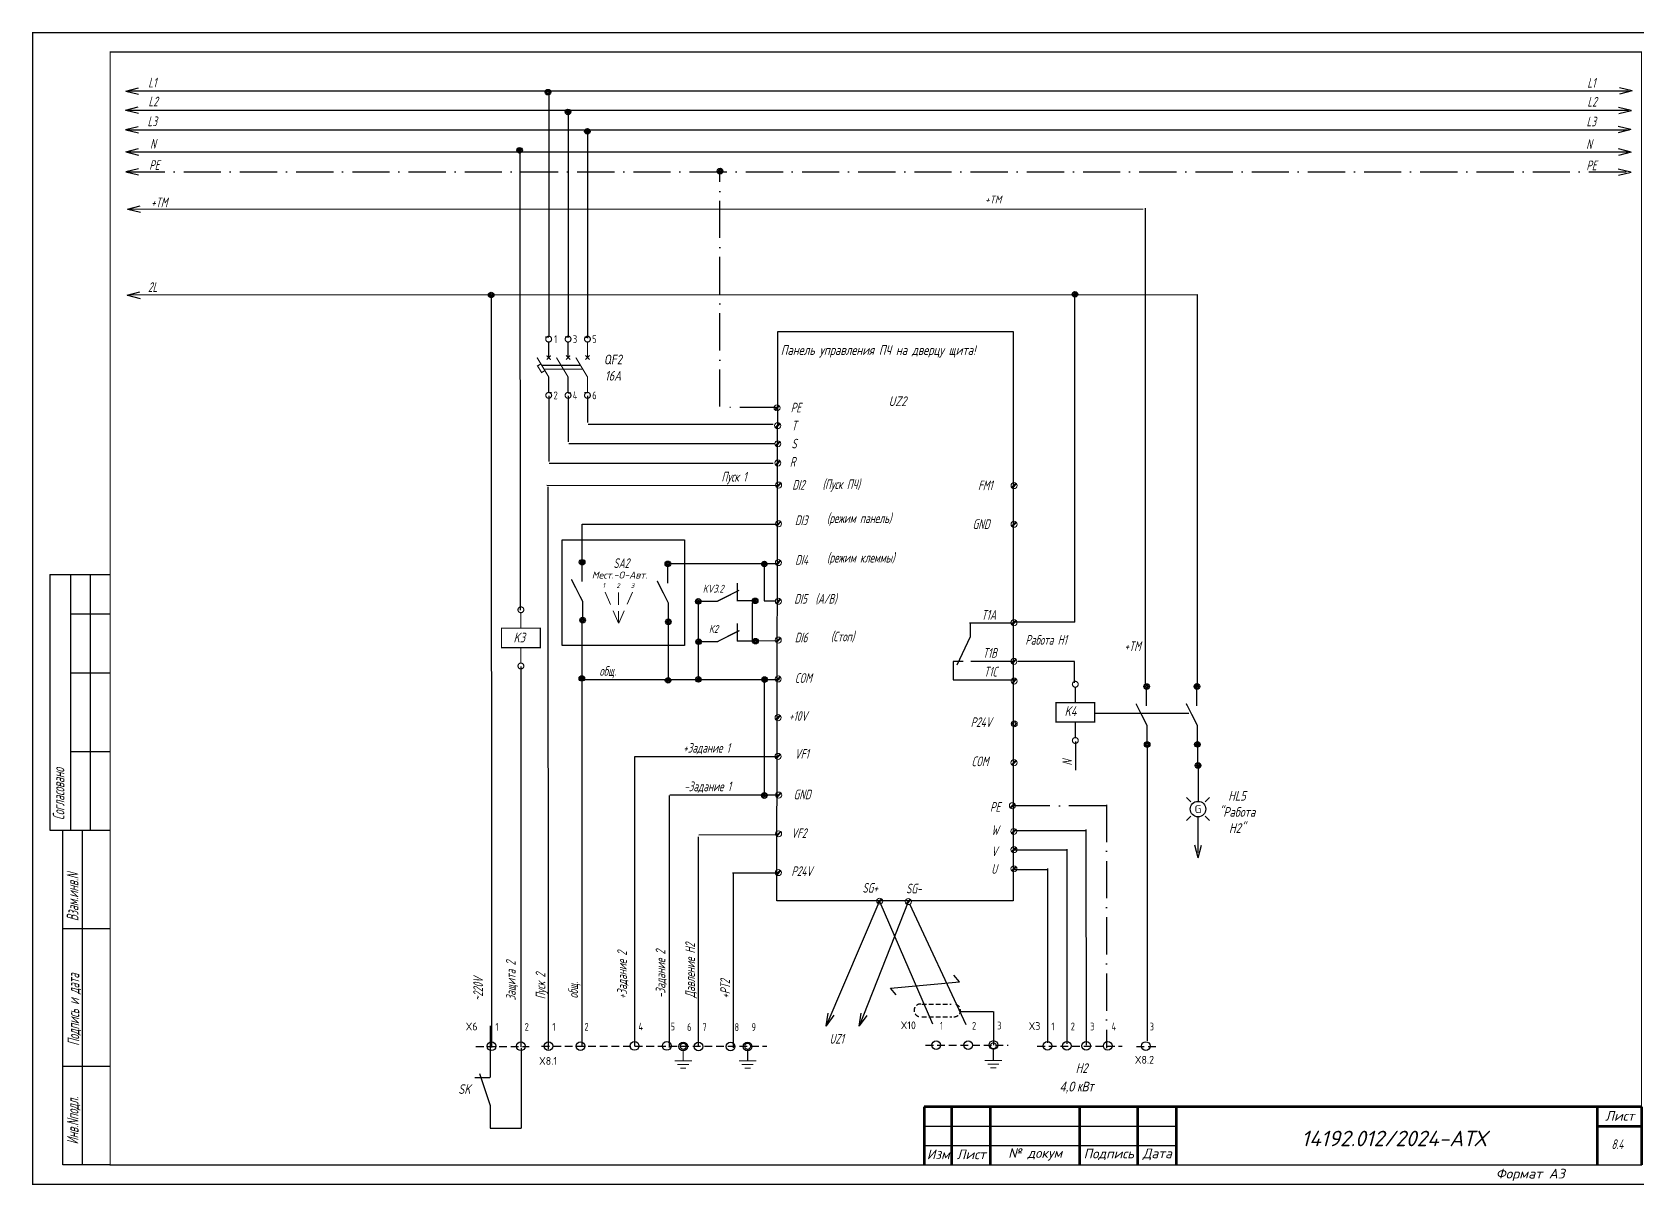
# Model space of a CAD drawing. Header units: millimetres. Extents: x 1510 to 10524, y 7125 to 13164.
# Drawn here: x 4344.9 to 4758.9, y 8297.6 to 8594.9 of the extents above; entities that cross this region are included whole.
import ezdxf
from ezdxf.enums import TextEntityAlignment as Align

# ---------------------------------------------------------------- set-up
doc = ezdxf.new("R2010")
doc.units = ezdxf.units.MM
doc.header["$LTSCALE"] = 4
for name, pattern in [('ACAD_ISO10W100', [18, 12, -3, 0, -3]), ('DASHED', [0.75, 0.5, -0.25]), ('SolidLine', [0])]:
    doc.linetypes.add(name, pattern=pattern)
for name, color, linetype in [("Contact's", 104, 'Continuous'), ('G', 5, 'Continuous'), ('LOC', 8, 'Continuous'), ('MISC', 2, 'Continuous'), ('RED_2.5mm^2', 1, 'Continuous'), ('SYMS', 7, 'Continuous'), ('TAGS', 51, 'Continuous'), ('Вспомогательная', 1, 'Continuous'), ('Текст', 2, 'Continuous')]:
    doc.layers.add(name, color=color, linetype=linetype)
for name, color, linetype, lineweight in [('osn', 10, 'Continuous', 20), ('RAMKA', 7, 'Continuous', 25), ('SHTAMP', 7, 'SolidLine', 25), ('Основеая', 5, 'Continuous', 60), ('СХЕМА', 7, 'Continuous', 25)]:
    doc.layers.add(name, color=color, linetype=linetype, lineweight=lineweight)
doc.styles.add('COTES', font='cs_gost2304.shx', dxfattribs={"width": 0.75, "oblique": 15})
doc.styles.add('GOST', font='isocpeur.ttf', dxfattribs={"oblique": 15})
doc.styles.add('ISOCPEUR', font='isocpeui.ttf')
doc.styles.add('ISOCPEUR25.10.00', font='isocpeur.ttf', dxfattribs={"height": 2.5})
doc.styles.add('SC', font='wromrusc.shx', dxfattribs={"width": 0.8, "height": 2.5})
doc.styles.add('Simplex00.10.00', font='simplex.shx')
doc.styles.add('Simplex25.085.00', font='simplex.shx', dxfattribs={"width": 0.85, "oblique": 15, "height": 2.5})
doc.styles.add('Simplex25.085.15', font='', dxfattribs={"width": 0.85, "oblique": 15, "height": 2.5})
doc.styles.add('Tah25.10.00', font='tahoma.ttf', dxfattribs={"height": 2.5})
doc.styles.add('WD', font='romans.shx')
doc.styles.add('ГОСТ', font='isocpeur.ttf', dxfattribs={"oblique": 15})
doc.styles.add('Стиль мой-1', font='', dxfattribs={"width": 0.85, "oblique": 15, "height": 2.5})
doc.styles.get('Simplex25.085.15').set_extended_font_data('GOST type A')
doc.styles.get('Стиль мой-1').set_extended_font_data('GOST type A')
doc.linetypes.add('1191b', pattern='A,4,-2,[69,spec.shx,S=1,R=0,X=0,Y=0],8,[69,spec.shx,S=1,R=180,X=0,Y=0],-2,4', length=20)
doc.linetypes.add('Ethernet_LINE', pattern='A,7.5,-4,["Ethernet",Standard,S=2.5,R=0,X=-2.5,Y=-1.25],-18', length=29.5)
doc.linetypes.add('Modbus_LINE', pattern='A,7.5,-4,["Modbus",Standard,S=2.5,R=0,X=-1.5,Y=-1.25],-15', length=26.5)

# ---------------------------------------------------------------- blocks, each defined once
blk = doc.blocks.new('Формат А3')
at = {"color": 0, "linetype": 'Continuous', "const_width": 0.3}
for points in [[(-420, 297), (0, 297), (0, 0), (-420, 0)], [(-400, 5), (-400, 292), (-5, 292), (-5, 5)]]:
    blk.add_lwpolyline(points, close=True, dxfattribs=at)
at = {"color": 0, "linetype": 'Continuous', "style": 'Simplex00.10.00', "oblique": 15}
blk.add_text('Формат А3', height=2.5, dxfattribs=at).set_placement((-33.67, 2.75), align=Align.MIDDLE_CENTER)
blk = doc.blocks.new('A$C73A268AF')
at = {"lineweight": 30}
for p, q in [((4.57, 157.46), (20.05, 157.46)), ((4.57, 157.46), (4.57, 91.46)), ((9.89, 157.46), (9.89, 91.46)), ((14.97, 157.46), (14.97, 91.46)), ((9.89, 147.31), (20.05, 147.31)), ((9.89, 132.08), (20.05, 132.08)), ((9.89, 111.77), (20.05, 111.77)), ((4.57, 91.46), (20.05, 91.46)), ((7.96, 5.15), (7.96, 91.46)), ((13.04, 5.15), (13.04, 91.46)), ((20.15, 66.08), (7.96, 66.08)), ((20.15, 30.54), (7.96, 30.54))]:
    blk.add_line(p, q, dxfattribs=at)
blk.add_lwpolyline([(20.15, 5.15), (7.96, 5.15)], dxfattribs=at)
at = {"layer": 'Вспомогательная', "color": 7}
for p, q in [((230.15, 15.15), (295.15, 15.15)), ((230.15, 10.15), (295.15, 10.15)), ((230.15, 5.15), (295.15, 5.15))]:
    blk.add_line(p, q, dxfattribs=at)
at = {"layer": 'Основеая', "color": 7}
for p, q in [((230.15, 20.15), (230.15, 5.15)), ((415.15, 20.15), (230.15, 20.15)), ((237.15, 20.15), (237.15, 5.15)), ((247.15, 20.15), (247.15, 5.15)), ((270.15, 20.15), (270.15, 5.15)), ((285.15, 20.15), (285.15, 5.15)), ((295.15, 20.15), (295.15, 5.15)), ((403.72, 20.15), (403.72, 5.15)), ((415.15, 20.15), (415.15, 5.15)), ((403.72, 15.15), (415.15, 15.15))]:
    blk.add_line(p, q, dxfattribs=at)
blk.add_blockref('Формат А3', (420.15, 0.15))
at = {"layer": 'RAMKA', "style": 'COTES', "oblique": 15, "width": 0.75}
for s, p in [('Согласовано', (8.35, 94.1)), ('Взам.инв.N', (11.94, 68.02)), ('Подпись и дата', (12.17, 35.86)), ('Инв.Nподл.', (11.97, 10.43))]:
    blk.add_text(s, height=3, rotation=90, dxfattribs=at).set_placement(p)
at = {"layer": 'Текст', "color": 7, "char_height": 2.5, "style": 'ГОСТ'}
for s, insert, width, attachment_point in [('{\\fISOCPEUR|b0|i0|c204|p34;Лист}', (413.32, 17.81), 11.4585, 6), ('{\\fISOCPEUR|b0|i0|c204|p34;Изм}', (233.75, 7.88), 7, 5), ('{\\fISOCPEUR|b0|i0|c204|p34;Лист}', (242.25, 7.88), 10, 5), ('{\\fISOCPEUR|b0|i0|c204|p34;№ докум}', (258.75, 7.88), 23, 5), ('{\\fISOCPEUR|b0|i0|c204|p34;Подпись}', (277.75, 7.88), 15, 5), ('{\\fISOCPEUR|b0|i0|c204|p34;Дата}', (290.25, 7.88), 10, 5)]:
    blk.add_mtext(s, dxfattribs=dict(at, insert=insert, width=width, attachment_point=attachment_point))
blk = doc.blocks.new('QF - выкл. автоматич. (3пол.)')
at = {"color": 0, "linetype": 'Continuous', "lineweight": -2, "const_width": 0.3}
for points in [[(-0.75, -0.75, -1), (0.75, -0.75, -1)], [(4.25, -0.75, -1), (5.75, -0.75, -1)], [(9.25, -0.75, -1), (10.75, -0.75, -1)], [(-0.75, -15.25, -1), (0.75, -15.25, -1)], [(4.25, -15.25, -1), (5.75, -15.25, -1)], [(9.25, -15.25, -1), (10.75, -15.25, -1)]]:
    blk.add_lwpolyline(points, format="xyb", close=True, dxfattribs=at)
for points in [[(0, -5.5), (0, -1.5)], [(5, -5.5), (5, -1.5)], [(10, -5.5), (10, -1.5)], [(0, -14.5), (0, -10.5), (-3, -5.5)], [(-2.01, -7.14), (-2.87, -7.66), (-1.84, -9.37), (-0.99, -8.86)], [(-1.8, -7.5), (8.2, -7.5)], [(-0.53, -6.03), (0.53, -4.97)], [(0.53, -6.03), (-0.53, -4.97)], [(5, -14.5), (5, -10.5), (2, -5.5)], [(4.47, -6.03), (5.53, -4.97)], [(5.53, -6.03), (4.47, -4.97)], [(10, -14.5), (10, -10.5), (7, -5.5)], [(9.47, -6.03), (10.53, -4.97)], [(10.53, -6.03), (9.47, -4.97)], [(-1.2, -8.5), (8.8, -8.5)]]:
    blk.add_lwpolyline(points, dxfattribs=at)
at = {"color": 0, "linetype": 'Continuous', "lineweight": -2, "style": 'Simplex25.085.00', "oblique": 10, "width": 0.8, "flags": 4}
blk.add_attdef('ЭЛЕМЕНТ', text='', height=2.5, dxfattribs=at).set_placement((-4, -6), align=Align.MIDDLE_RIGHT)
at = {"color": 0, "linetype": 'Continuous', "lineweight": 9, "style": 'ISOCPEUR25.10.00', "oblique": 10, "width": 0.85, "flags": 5}
blk.add_attdef('ТИП', text='', height=2.5, dxfattribs=at).set_placement((-4, -6), align=Align.MIDDLE_RIGHT)
at = {"color": 5, "linetype": 'Continuous', "lineweight": -2, "style": 'Simplex25.085.00', "oblique": 10, "width": 0.8, "flags": 4}
blk.add_attdef('ТОК', text='', height=2.5, dxfattribs=at).set_placement((-4, -11.25), align=Align.MIDDLE_RIGHT)
at = {"layer": "Contact's", "linetype": 'Continuous', "lineweight": 9, "style": 'Simplex00.10.00', "width": 0.7, "flags": 8}
for tag, p in [('#(1)', (1.8, -0.75)), ('#(3)', (6.8, -0.75)), ('#(5)', (11.8, -0.75)), ('#(2)', (1.8, -15.25)), ('#(4)', (6.8, -15.25)), ('#(6)', (11.8, -15.25))]:
    blk.add_attdef(tag, text='', height=2, dxfattribs=at).set_placement(p, align=Align.MIDDLE)
blk = doc.blocks.new('WDDOT')
for radius in [0.72, 0.449, 0.223]:
    blk.add_circle((0, 0), radius)
blk = doc.blocks.new('VT0W02')
blk.add_circle((0, 0), 0.0699)
at = {"style": 'WD'}
for tag, p, width in [('INST', (0.062, 0.42), 0.7), ('LOC', (0.062, 0.25), 0.7), ('DESC1', (0.053, -0.385), 0.8)]:
    blk.add_attdef(tag, p, '', height=0.125, dxfattribs=dict(at, width=width))
at = {"style": 'WD', "flags": 1}
for tag, p, height in [('X4TERM01', (-0.07, 0), 0.0125), ('X4TERMDESC01', (-0.055, -0.023), 0.025), ('X2TERMDESC01', (-0.006, 0.029), 0.025), ('STRIPSEQ', (0, 0), 0.00125), ('X2TERM01', (0, 0.07), 0.0125), ('X1TERMDESC01', (0.039, -0.003), 0.025), ('X1TERM01', (0.07, 0), 0.0125), ('LINKTERM', (0, -0.002), 0.00125), ('X8TERM01', (0, -0.07), 0.0125), ('X8TERMDESC01', (0, -0.054), 0.025)]:
    blk.add_attdef(tag, p, '', height=height, dxfattribs=at)
at = {"linetype": 'Continuous', "style": 'WD'}
for tag, p, height, width, flags in [('WIRENO', (0.062, 0.094), 0.125, 0.8, 8), ('TAGSTRIP', (0.053, -0.229), 0.125, 0.9, 8), ('DESC2', (0.053, -0.541), 0.125, 0.8, 8), ('CAT', (0.213, -0.406), 0.109, 0.8, 1), ('DESC3', (0.053, -0.698), 0.125, 0.8, 8)]:
    blk.add_attdef(tag, p, '', height=height, dxfattribs=dict(at, width=width, flags=flags))
at = {"linetype": 'Continuous', "style": 'WD', "width": 0.8, "flags": 1}
blk.add_attdef('MFG', text='', height=0.109, dxfattribs=at).set_placement((0.088, -0.406), align=Align.RIGHT)
at = {"style": 'WD', "width": 0.7, "flags": 1}
blk.add_attdef('ASSYCODE', (0.062, -0.281), '', height=0.01, dxfattribs=at)
blk = doc.blocks.new('PE - заземление')
at = {"color": 0, "linetype": 'Continuous', "lineweight": -2, "const_width": 0.3}
blk.add_lwpolyline([(-0.75, -0.75, -1), (0.75, -0.75, -1)], format="xyb", close=True, dxfattribs=at)
at = {"color": 0, "linetype": 'Continuous', "lineweight": -2}
for points, const_width in [([(0, -4.5), (0, -1.5)], 0.3), ([(-2.25, -4.5), (2.25, -4.5)], 0.25), ([(-1.5, -5.46), (1.5, -5.46)], 0.25), ([(-0.75, -6.42), (0.75, -6.42)], 0.25)]:
    blk.add_lwpolyline(points, dxfattribs=dict(at, const_width=const_width))
at = {"color": 0, "linetype": 'Continuous', "lineweight": 9, "style": 'ISOCPEUR25.10.00', "oblique": 10, "width": 0.85, "flags": 9}
blk.add_attdef('ТИП', (0, 0), '', height=2.5, dxfattribs=at)
blk = doc.blocks.new('Coil')
at = {"color": 0, "linetype": 'Continuous', "lineweight": -2, "const_width": 0.3}
blk.add_lwpolyline([(5.5, -5), (10.5, -5), (10.5, 5), (5.5, 5)], close=True, dxfattribs=at)
for points in [[(0.75, -0.75, -1), (0.75, 0.75, -1)], [(15.25, -0.75, -1), (15.25, 0.75, -1)]]:
    blk.add_lwpolyline(points, format="xyb", close=True, dxfattribs=at)
for points in [[(5.5, 0), (1.5, 0)], [(10.5, 0), (14.5, 0)]]:
    blk.add_lwpolyline(points, dxfattribs=at)
at = {"color": 0, "linetype": 'Continuous', "lineweight": -2, "style": 'Simplex25.085.00', "oblique": 10, "width": 0.8, "flags": 4}
blk.add_attdef('ЭЛЕМЕНТ', text='', height=2.5, dxfattribs=at).set_placement((8, 7.5), align=Align.MIDDLE)
at = {"color": 0, "linetype": 'Continuous', "lineweight": 9, "style": 'ISOCPEUR25.10.00', "oblique": 10, "width": 0.85, "flags": 5}
blk.add_attdef('ТИП', text='', height=2.5, dxfattribs=at).set_placement((8, 7.5), align=Align.MIDDLE)
at = {"color": 0, "linetype": 'Continuous', "lineweight": 9, "style": 'Tah25.10.00', "width": 0.8, "flags": 8}
blk.add_attdef('ОБМОТКА', text='', height=2.5, dxfattribs=at).set_placement((8, 0), align=Align.MIDDLE)
at = {"layer": "Contact's", "linetype": 'Continuous', "lineweight": 9, "style": 'Simplex00.10.00', "width": 0.7, "flags": 8}
for tag, p in [('#(A1/L)', (0.75, -2.3)), ('#(A2/N)', (15.25, -2.3))]:
    blk.add_attdef(tag, text='', height=2, dxfattribs=at).set_placement(p, align=Align.MIDDLE)
blk = doc.blocks.new('HLT1R')
for p, q in [((-0.115, 0.115), (-0.186, 0.186)), ((0.115, 0.115), (0.186, 0.186)), ((-0.115, -0.115), (-0.186, -0.186)), ((0.115, -0.115), (0.186, -0.186))]:
    blk.add_line(p, q)
blk.add_circle((0, 0), 0.125)
at = {"style": 'WD', "width": 0.7}
for tag, p in [('INST', (0.006, 0.528)), ('LOC', (0.006, 0.359))]:
    blk.add_attdef(tag, text='', height=0.125, dxfattribs=at).set_placement(p, align=Align.CENTER)
at = {"style": 'WD'}
blk.add_attdef('TAG1', text='', height=0.125, dxfattribs=at).set_placement((0, 0.202), align=Align.CENTER)
blk.add_attdef('COLOR', text='', height=0.125, dxfattribs=at).set_placement((0, 0), align=Align.MIDDLE)
at = {"style": 'WD', "flags": 1}
for tag, p in [('X4TERM01', (-0.125, 0)), ('X1TERM02', (0.125, 0))]:
    blk.add_attdef(tag, p, '', height=0.0125, dxfattribs=at)
at = {"linetype": 'Continuous', "style": 'WD', "flags": 9}
blk.add_attdef('ASSYCODE', text='', height=0.01, dxfattribs=at).set_placement((-0.003, 0.098), align=Align.CENTER)
at = {"style": 'WD', "flags": 9}
blk.add_attdef('FAMILY', text='', height=0.01, dxfattribs=at).set_placement((-0.005, 0.161), align=Align.CENTER)
at = {"linetype": 'Continuous', "style": 'WD', "flags": 1}
for tag, p in [('MFG', (0, 0.121)), ('CAT', (0, 0.14))]:
    blk.add_attdef(tag, text='', height=0.01, dxfattribs=at).set_placement(p, align=Align.MIDDLE)
at = {"style": 'WD'}
for tag, p, width in [('DESC1', (1.125, 0), 0.9), ('WDTAGALT', (1.125, -0.312), 0.7)]:
    blk.add_attdef(tag, p, '', height=0.125, dxfattribs=dict(at, width=width))
at = {"linetype": 'Continuous', "style": 'WD', "flags": 8}
blk.add_attdef('TERM01', text='', height=0.125, dxfattribs=at).set_placement((-0.175, -0.031), align=Align.TOP_RIGHT)
blk.add_attdef('TERM02', text='', height=0.125, dxfattribs=at).set_placement((0.175, -0.031), align=Align.TOP_LEFT)
at = {"style": 'WD', "width": 0.9}
blk.add_attdef('DESC2', text='', height=0.125, dxfattribs=at).set_placement((1.125, -0.031), align=Align.TOP_LEFT)

msp = doc.modelspace()

# ---------------------------------------------------------------- linework, layer by layer
at = {"color": 1, "linetype": 'Continuous', "ltscale": 0.6}
for p, q in [((4470.75, 8564.72), (4470.83, 8445.9)), ((4463.36, 8527.1), (4463.44, 8333.05)), ((4471.08, 8333.23), (4471.08, 8431.36))]:
    msp.add_line(p, q, dxfattribs=at)
at = {"linetype": 'Ethernet_LINE', "lineweight": 20, "ltscale": 0.2}
for p, q in [((4536.56, 8497.61), (4537.59, 8498.66)), ((4536.68, 8497.41), (4537.75, 8498.52)), ((4536.71, 8493.02), (4537.75, 8494.07)), ((4536.83, 8492.81), (4537.91, 8493.93)), ((4536.75, 8488.34), (4537.79, 8489.39)), ((4536.87, 8488.13), (4537.94, 8489.25)), ((4536.75, 8483.38), (4537.79, 8484.43)), ((4536.87, 8483.18), (4537.94, 8484.29)), ((4536.95, 8477.69), (4537.99, 8478.74)), ((4537.07, 8477.49), (4538.15, 8478.6)), ((4597.7, 8477.57), (4598.73, 8478.62)), ((4597.82, 8477.36), (4598.89, 8478.48)), ((4536.93, 8467.71), (4537.97, 8468.76)), ((4537.05, 8467.51), (4538.13, 8468.62)), ((4597.68, 8467.59), (4598.71, 8468.64)), ((4597.8, 8467.38), (4598.87, 8468.5)), ((4536.91, 8457.71), (4537.95, 8458.76)), ((4537.03, 8457.51), (4538.1, 8458.62)), ((4536.9, 8447.71), (4537.93, 8448.76)), ((4537.02, 8447.51), (4538.09, 8448.62)), ((4597.65, 8442.21), (4598.69, 8443.26)), ((4597.78, 8442), (4598.85, 8443.12)), ((4536.88, 8437.71), (4537.91, 8438.76)), ((4537, 8437.51), (4538.07, 8438.62)), ((4597.64, 8432.21), (4598.68, 8433.26)), ((4597.76, 8432.01), (4598.83, 8433.12)), ((4536.85, 8427.71), (4537.88, 8428.76)), ((4536.97, 8427.5), (4538.04, 8428.62)), ((4597.71, 8427.15), (4598.75, 8428.2)), ((4597.84, 8426.95), (4598.91, 8428.06)), ((4536.82, 8417.71), (4537.86, 8418.76)), ((4536.94, 8417.5), (4538.02, 8418.62)), ((4536.8, 8407.7), (4537.84, 8408.75)), ((4536.92, 8407.5), (4537.99, 8408.61)), ((4597.67, 8406.1), (4598.71, 8407.15)), ((4597.8, 8405.89), (4598.87, 8407.01)), ((4536.96, 8397.73), (4537.99, 8398.78)), ((4537.08, 8397.53), (4538.15, 8398.64)), ((4597.26, 8394.98), (4598.3, 8396.03)), ((4597.38, 8394.78), (4598.45, 8395.89)), ((4536.94, 8387.75), (4537.97, 8388.8)), ((4537.06, 8387.55), (4538.13, 8388.66)), ((4597.62, 8388.36), (4598.66, 8389.41)), ((4597.74, 8388.16), (4598.81, 8389.27)), ((4597.66, 8383.68), (4598.69, 8384.73)), ((4597.78, 8383.48), (4598.85, 8384.59)), ((4597.66, 8378.72), (4598.69, 8379.77)), ((4597.78, 8378.52), (4598.85, 8379.63)), ((4536.92, 8377.75), (4537.95, 8378.8)), ((4537.04, 8377.55), (4538.11, 8378.66)), ((4563.05, 8370.39), (4564.09, 8371.44)), ((4563.17, 8370.18), (4564.24, 8371.3)), ((4570.45, 8370.25), (4571.49, 8371.3)), ((4570.58, 8370.05), (4571.65, 8371.16))]:
    msp.add_line(p, q, dxfattribs=at)
at = {"ltscale": 0.2}
for p, q in [((4598.26, 8442.53), (4586.78, 8442.53)), ((4598.51, 8432.6), (4587.1, 8432.6))]:
    msp.add_line(p, q, dxfattribs=at)
at = {"linetype": '1191b', "ltscale": 0.6}
for p, q in [((4586.96, 8442.35), (4586.96, 8438.98)), ((4586.96, 8438.98), (4583.5, 8431.64)), ((4585.16, 8432.65), (4582.52, 8432.65)), ((4582.52, 8432.65), (4582.52, 8427.93)), ((4582.52, 8427.93), (4598.51, 8427.93))]:
    msp.add_line(p, q, dxfattribs=at)
at = {"ltscale": 0.6}
for p, q in [((4584.17, 8350), (4582.71, 8351.73)), ((4566.42, 8348.38), (4584.21, 8349.98)), ((4567.88, 8346.65), (4566.42, 8348.38))]:
    msp.add_line(p, q, dxfattribs=at)
at = {"linetype": 'DASHED', "ltscale": 0.6}
for p, q in [((4574.48, 8344.28), (4582.01, 8344.28)), ((4574.48, 8341), (4582.17, 8341))]:
    msp.add_line(p, q, dxfattribs=at)
at = {"color": 3, "linetype": 'Continuous', "ltscale": 0.6}
for p, q in [((4584.45, 8342.39), (4592.91, 8342.39)), ((4592.93, 8342.35), (4592.93, 8333.68))]:
    msp.add_line(p, q, dxfattribs=at)
at = {"linetype": 'DASHED'}
for p, q in [((4575.44, 8333.65), (4596.73, 8333.65)), ((4459.44, 8333.35), (4473.2, 8333.35)), ((4476.39, 8333.38), (4534.47, 8333.38)), ((4604.24, 8333.4), (4626.17, 8333.4)), ((4629.81, 8333.36), (4635.62, 8333.36))]:
    msp.add_line(p, q, dxfattribs=at)
at = {"color": 1, "linetype": 'Continuous', "ltscale": 0.6}
msp.add_lwpolyline([(4645.63, 8527.16), (4369.61, 8527.1)], dxfattribs=at)
at = {"ltscale": 0.2}
msp.add_lwpolyline([(4537.29, 8517.77), (4598.05, 8517.77), (4598.05, 8370.92), (4537.1, 8370.9)], close=True, dxfattribs=at)
at = {"color": 3, "linetype": 'Continuous', "ltscale": 0.6}
msp.add_lwpolyline([(4481.72, 8463.98), (4513.24, 8463.98), (4513.24, 8436.77), (4481.72, 8436.77)], close=True, dxfattribs=at)
at = {"ltscale": 0.2, "const_width": 0.33}
for points in [[(4486.79, 8453.19), (4486.79, 8457.81)], [(4486.95, 8443.36), (4486.94, 8448.16), (4484.07, 8453.81)], [(4509.07, 8442.95), (4509.06, 8447.75), (4506.2, 8453.4)], [(4508.91, 8452.77), (4508.91, 8457.4)], [(4516.89, 8448.13), (4521.69, 8448.14), (4527.34, 8451)], [(4526.84, 8448.21), (4526.84, 8452.83)], [(4526.72, 8448.29), (4531.34, 8448.29)], [(4526.9, 8437.86), (4526.9, 8442.48)], [(4516.96, 8437.75), (4521.76, 8437.75), (4527.41, 8440.62)], [(4526.79, 8437.9), (4531.41, 8437.9)], [(4632.41, 8421.14), (4632.41, 8425.76)], [(4645.39, 8421.16), (4645.39, 8425.78)], [(4632.57, 8411.31), (4632.56, 8416.11), (4629.7, 8421.76)], [(4645.54, 8411.33), (4645.54, 8416.13), (4642.67, 8421.78)]]:
    msp.add_lwpolyline(points, dxfattribs=at)
at = {"lineweight": 20, "ltscale": 0.2}
for centre in [(4537.13, 8498.04), (4537.28, 8493.45), (4537.32, 8488.77), (4537.32, 8483.82), (4537.52, 8478.12), (4598.27, 8478), (4537.5, 8468.14), (4598.25, 8468.02), (4537.48, 8458.14), (4537.47, 8448.15), (4598.22, 8442.64), (4537.44, 8438.15), (4598.21, 8432.64), (4537.41, 8428.14), (4598.28, 8427.58), (4537.39, 8418.14), (4598.3, 8416.55), (4537.37, 8408.14), (4598.24, 8406.53), (4537.53, 8398.17), (4597.83, 8395.42), (4537.51, 8388.19), (4598.19, 8388.79), (4598.23, 8384.11), (4598.23, 8379.16), (4537.48, 8378.19), (4563.62, 8370.82), (4570.98, 8370.71)]:
    msp.add_circle(centre, 0.78, dxfattribs=at)
at = {"ltscale": 0.2}
for centre, start, end in [((4597.75, 8416.04), 327.5598, 123.034), ((4597.76, 8417.07), 237.5598, 33.034), ((4598.84, 8416.03), 57.5598, 213.034), ((4598.84, 8417.07), 147.5598, 303.034)]:
    msp.add_arc(centre, 0.417, start, end, dxfattribs=at)
at = {"linetype": 'DASHED', "ltscale": 0.6}
for centre, start, end in [((4574.11, 8342.65), 87.3959, 270), ((4582.78, 8342.63), 267.3959, 90)]:
    msp.add_arc(centre, 1.64, start, end, dxfattribs=at)
at = {"layer": 'G', "color": 0, "ltscale": 0.2}
for p, q in [((4645.57, 8426.15), (4645.57, 8527.17)), ((4598.51, 8442.84), (4613.94, 8442.84)), ((4613.86, 8432.65), (4599.19, 8432.65)), ((4613.86, 8427.15), (4613.86, 8432.65)), ((4614.15, 8412.01), (4614.15, 8404.61)), ((4645.57, 8411.2), (4645.57, 8405.85))]:
    msp.add_line(p, q, dxfattribs=at)
msp.add_lwpolyline([(4613.96, 8442.76), (4613.96, 8527.36)], dxfattribs=at)
at = {"layer": 'osn', "color": 7, "linetype": '1191b', "ltscale": 75}
for p, q in [((4492.79, 8450.49), (4494.18, 8447.34)), ((4496.24, 8450.42), (4496.22, 8447.26)), ((4498.44, 8447.38), (4499.82, 8450.54)), ((4494.8, 8445.65), (4496.2, 8442.5)), ((4496.25, 8445.63), (4496.24, 8442.48)), ((4496.29, 8442.52), (4497.67, 8445.67))]:
    msp.add_line(p, q, dxfattribs=at)
at = {"layer": 'RED_2.5mm^2', "linetype": 'Continuous', "ltscale": 0.2}
for p, q in [((4369.69, 8579.77), (4756.8, 8579.77)), ((4478.21, 8579.48), (4478.21, 8516.51)), ((4369.75, 8574.77), (4756.8, 8574.77)), ((4483.21, 8574.66), (4483.21, 8516.21)), ((4369.38, 8569.77), (4756.91, 8569.77)), ((4488.21, 8569.69), (4488.21, 8516.01)), ((4369.44, 8564.07), (4756.57, 8564.07)), ((4632.12, 8549.56), (4632.12, 8426.57)), ((4477.43, 8516.37), (4478.21, 8516.37)), ((4482.43, 8516.32), (4483.21, 8516.32)), ((4487.44, 8516.24), (4488.21, 8516.24)), ((4478.92, 8501.94), (4478.21, 8501.94)), ((4478.25, 8501.14), (4478.25, 8484.24)), ((4483.92, 8501.8), (4483.21, 8501.8)), ((4483.23, 8501.14), (4483.23, 8489.24)), ((4488.21, 8501.9), (4487.42, 8501.9)), ((4488.21, 8501.14), (4488.21, 8494.24)), ((4488.39, 8493.81), (4536.12, 8493.81)), ((4483.42, 8488.81), (4536.57, 8488.81)), ((4478.31, 8483.81), (4536.12, 8483.81)), ((4477.74, 8478.06), (4537.63, 8478.01)), ((4478.02, 8477.68), (4478.04, 8332.65)), ((4486.78, 8468.05), (4486.78, 8458.04)), ((4486.83, 8468.07), (4537.05, 8468.08)), ((4509.21, 8457.89), (4537, 8457.91)), ((4533.77, 8457.89), (4533.77, 8448.3)), ((4516.79, 8448.07), (4516.79, 8427.87)), ((4530.7, 8447.71), (4530.7, 8437.6)), ((4533.82, 8448.29), (4536.69, 8448.3)), ((4486.76, 8443.29), (4486.79, 8333.35)), ((4509.07, 8442.92), (4509.07, 8427.75)), ((4531.62, 8437.99), (4537.38, 8438)), ((4486.67, 8428), (4537.71, 8428.01)), ((4533.83, 8428.11), (4533.83, 8397.98)), ((4500.32, 8408.14), (4500.32, 8333.41)), ((4500.39, 8408.12), (4536.91, 8408.14)), ((4632.59, 8411.03), (4632.59, 8334.79)), ((4645.8, 8396.59), (4645.8, 8405.82)), ((4509.27, 8398.06), (4509.3, 8333.11)), ((4509.47, 8398.22), (4537.63, 8398.23)), ((4645.75, 8383.35), (4645.75, 8392.58)), ((4516.81, 8387.42), (4516.81, 8333.26)), ((4516.94, 8387.95), (4536.6, 8387.97)), ((4598.03, 8389.01), (4616.89, 8389.04)), ((4616.79, 8389.27), (4616.85, 8333.69)), ((4598.03, 8384.01), (4611.89, 8384.01)), ((4611.85, 8384.24), (4611.85, 8334)), ((4597.92, 8379.01), (4606.9, 8379.01)), ((4606.85, 8379.24), (4606.85, 8334.32)), ((4525.6, 8378.13), (4537.46, 8378.14)), ((4525.76, 8378.04), (4525.79, 8332.96))]:
    msp.add_line(p, q, dxfattribs=at)
at = {"layer": 'RED_2.5mm^2', "linetype": 'ACAD_ISO10W100', "ltscale": 0.2}
for p, q in [((4369.56, 8558.91), (4756.17, 8558.91)), ((4522.37, 8498.36), (4522.37, 8559.76)), ((4537.08, 8498.13), (4522.64, 8498.13)), ((4622.1, 8395.67), (4622.1, 8332.94)), ((4622.02, 8395.44), (4598.05, 8395.44))]:
    msp.add_line(p, q, dxfattribs=at)
at = {"layer": 'RED_2.5mm^2', "color": 6, "linetype": 'Modbus_LINE', "ltscale": 0.2}
for p, q in [((4549.78, 8338.57), (4563.71, 8371.16)), ((4558.38, 8338.63), (4571.04, 8370.74)), ((4577.27, 8339.07), (4563.76, 8370.49)), ((4585.87, 8338.93), (4571.4, 8370.07))]:
    msp.add_line(p, q, dxfattribs=at)
at = {"layer": 'SYMS', "linetype": 'Continuous', "ltscale": 0.2}
for p, q in [((4369.11, 8579.75), (4372.39, 8580.56)), ((4369.15, 8579.71), (4372.42, 8578.91)), ((4757.67, 8579.8), (4754.4, 8580.6)), ((4757.71, 8579.77), (4754.44, 8578.96)), ((4369.07, 8574.84), (4372.34, 8575.65)), ((4369.11, 8574.8), (4372.37, 8574)), ((4757.48, 8574.69), (4754.21, 8575.49)), ((4757.52, 8574.66), (4754.25, 8573.85)), ((4369.07, 8569.79), (4372.34, 8570.6)), ((4369.11, 8569.76), (4372.37, 8568.96)), ((4757.34, 8569.82), (4754.07, 8570.62)), ((4757.37, 8569.79), (4754.1, 8568.98)), ((4369.09, 8564.07), (4372.36, 8564.89)), ((4369.13, 8564.04), (4372.4, 8563.24)), ((4757.45, 8564.01), (4754.18, 8564.81)), ((4757.48, 8563.97), (4754.21, 8563.16)), ((4369.11, 8558.95), (4372.38, 8559.76)), ((4369.15, 8558.92), (4372.41, 8558.12)), ((4757.39, 8558.79), (4754.12, 8559.59)), ((4757.43, 8558.75), (4754.16, 8557.94)), ((4369.57, 8549.32), (4372.84, 8550.13)), ((4369.61, 8549.29), (4372.88, 8548.49)), ((4369.49, 8527.11), (4372.76, 8527.92)), ((4369.53, 8527.07), (4372.8, 8526.27)), ((4645.75, 8381.97), (4644.93, 8385.24)), ((4645.78, 8382.01), (4646.58, 8385.27)), ((4549.82, 8338.63), (4550.27, 8341.97)), ((4558.34, 8338.61), (4558.79, 8341.95)), ((4549.86, 8338.65), (4551.81, 8341.4)), ((4558.39, 8338.63), (4560.33, 8341.37))]:
    msp.add_line(p, q, dxfattribs=at)
at = {"layer": 'SYMS', "linetype": 'Continuous', "ltscale": 25}
for p, q in [((4619.19, 8419.27), (4643.31, 8419.27)), ((4463.11, 8338.65), (4463.11, 8325.35)), ((4471.08, 8332.98), (4471.08, 8312.27)), ((4459.19, 8325.34), (4463, 8325.34)), ((4460.33, 8326.38), (4463.11, 8318.09)), ((4463.11, 8318.09), (4463.11, 8312.26)), ((4463.11, 8312.26), (4471.08, 8312.26))]:
    msp.add_line(p, q, dxfattribs=at)
at = {"layer": 'СХЕМА', "color": 1, "linetype": 'Continuous', "lineweight": 20, "ltscale": 30}
msp.add_line((4631.6, 8549.3), (4369.89, 8549.3), dxfattribs=at)

# ---------------------------------------------------------------- block references
at = {"ltscale": 1.2}
msp.add_blockref('A$C73A268AF', (4344.95, 8297.64), dxfattribs=at)
ref = msp.add_blockref('QF - выкл. автоматич. (3пол.)', (4478.21, 8516.51))
ref.add_attrib('ЭЛЕМЕНТ', 'QF2', dxfattribs={"color": 0, "linetype": 'Continuous', "lineweight": -2, "height": 2.5, "style": 'Simplex25.085.00', "oblique": 10, "width": 0.8}).set_placement((4497.21, 8510.51), align=Align.MIDDLE_RIGHT)
ref.add_attrib('#(1)', '1', dxfattribs={"layer": "Contact's", "linetype": 'Continuous', "lineweight": 9, "height": 2, "style": 'Simplex00.10.00', "width": 0.7}).set_placement((4480.01, 8515.76), align=Align.MIDDLE)
ref.add_attrib('#(3)', '3', dxfattribs={"layer": "Contact's", "linetype": 'Continuous', "lineweight": 9, "height": 2, "style": 'Simplex00.10.00', "width": 0.7}).set_placement((4485.01, 8515.76), align=Align.MIDDLE)
ref.add_attrib('#(5)', '5', dxfattribs={"layer": "Contact's", "linetype": 'Continuous', "lineweight": 9, "height": 2, "style": 'Simplex00.10.00', "width": 0.7}).set_placement((4490.01, 8515.76), align=Align.MIDDLE)
ref.add_attrib('#(2)', '2', dxfattribs={"layer": "Contact's", "linetype": 'Continuous', "lineweight": 9, "height": 2, "style": 'Simplex00.10.00', "width": 0.7}).set_placement((4480.01, 8501.26), align=Align.MIDDLE)
ref.add_attrib('#(4)', '4', dxfattribs={"layer": "Contact's", "linetype": 'Continuous', "lineweight": 9, "height": 2, "style": 'Simplex00.10.00', "width": 0.7}).set_placement((4485.01, 8501.26), align=Align.MIDDLE)
ref.add_attrib('#(6)', '6', dxfattribs={"layer": "Contact's", "linetype": 'Continuous', "lineweight": 9, "height": 2, "style": 'Simplex00.10.00', "width": 0.7}).set_placement((4490.01, 8501.26), align=Align.MIDDLE)
for p in [(4512.92, 8334.14), (4529.53, 8334.14), (4592.91, 8334.26)]:
    msp.add_blockref('PE - заземление', p)
at = {"layer": 'SYMS', "linetype": 'Continuous', "ltscale": 0.2}
for p in [(4478.03, 8579.46), (4483.19, 8574.35), (4488.19, 8569.35), (4470.7, 8564.47), (4522.41, 8559.09), (4613.97, 8527.31), (4463.38, 8527.14), (4486.77, 8428.26), (4516.83, 8428), (4509.01, 8427.76), (4645.72, 8405.81)]:
    msp.add_blockref('WDDOT', p, dxfattribs=at)
at = {"layer": 'SYMS', "ltscale": 0.2}
for p, rotation in [((4486.83, 8458.22), 180), ((4508.96, 8457.81), 180), ((4533.84, 8457.77), 89.99999999999997), ((4516.8, 8448.12), 89.99999999999997), ((4531.48, 8448.26), 89.99999999999997), ((4486.96, 8443.28), 180), ((4509.08, 8442.86), 180), ((4516.88, 8437.73), 89.99999999999997), ((4531.55, 8437.87), 89.99999999999997), ((4533.9, 8427.98), 89.99999999999997), ((4632.46, 8426.17), 180), ((4645.43, 8426.19), 180), ((4632.59, 8411.22), 180), ((4645.56, 8411.24), 180), ((4533.83, 8398.05), 89.99999999999997)]:
    msp.add_blockref('WDDOT', p, dxfattribs=dict(at, rotation=rotation))
at = {"layer": 'SYMS', "linetype": 'Continuous', "ltscale": 0.2, "rotation": 90}
for p in [(4471.04, 8430.71), (4614.06, 8411.5)]:
    msp.add_blockref('Coil', p, dxfattribs=at)
at = {"layer": 'SYMS', "linetype": 'Continuous', "ltscale": 0.2}
ref = msp.add_blockref('HLT1R', (4645.71, 8394.56), dxfattribs=dict(at, xscale=16, yscale=16, zscale=16))
ref.add_attrib('COLOR', 'G', dxfattribs={"layer": 'MISC', "height": 2, "style": 'WD'}).set_placement((4645.71, 8394.56), align=Align.MIDDLE)
ref = msp.add_blockref('VT0W02', (4463.48, 8333.38), dxfattribs=dict(at, xscale=16, yscale=16, zscale=16))
ref.add_attrib('LOC', '1', (4464.48, 8337.38), dxfattribs={"layer": 'LOC', "height": 2, "style": 'WD', "width": 0.7})
ref.add_attrib('TAGSTRIP', 'X6', (4456.81, 8337.49), dxfattribs={"layer": 'TAGS', "linetype": 'Continuous', "height": 2, "style": 'WD', "width": 0.9, "flags": 8})
ref = msp.add_blockref('VT0W02', (4471.01, 8333.38), dxfattribs=dict(at, xscale=16, yscale=16, zscale=16))
ref.add_attrib('LOC', '2', (4472.01, 8337.38), dxfattribs={"layer": 'LOC', "height": 2, "style": 'WD', "width": 0.7})
ref = msp.add_blockref('VT0W02', (4478.17, 8333.4), dxfattribs=dict(at, xscale=16, yscale=16, zscale=16))
ref.add_attrib('LOC', '1', (4479.17, 8337.4), dxfattribs={"layer": 'LOC', "height": 2, "style": 'WD', "width": 0.7})
ref.add_attrib('TAGSTRIP', 'X8.1', (4475.75, 8328.61), dxfattribs={"layer": 'TAGS', "linetype": 'Continuous', "height": 2, "style": 'WD', "width": 0.9, "flags": 8})
ref = msp.add_blockref('VT0W02', (4486.44, 8333.4), dxfattribs=dict(at, xscale=16, yscale=16, zscale=16))
ref.add_attrib('LOC', '2', (4487.44, 8337.4), dxfattribs={"layer": 'LOC', "height": 2, "style": 'WD', "width": 0.7})
ref = msp.add_blockref('VT0W02', (4500.38, 8333.47), dxfattribs=dict(at, xscale=16, yscale=16, zscale=16))
ref.add_attrib('LOC', '4', (4501.38, 8337.47), dxfattribs={"layer": 'LOC', "height": 2, "style": 'WD', "width": 0.7})
ref = msp.add_blockref('VT0W02', (4508.66, 8333.47), dxfattribs=dict(at, xscale=16, yscale=16, zscale=16))
ref.add_attrib('LOC', '5', (4509.66, 8337.47), dxfattribs={"layer": 'LOC', "height": 2, "style": 'WD', "width": 0.7})
ref = msp.add_blockref('VT0W02', (4512.92, 8333.35), dxfattribs=dict(at, xscale=16, yscale=16, zscale=16))
ref.add_attrib('LOC', '6', (4513.92, 8337.35), dxfattribs={"layer": 'LOC', "height": 2, "style": 'WD', "width": 0.7})
ref = msp.add_blockref('VT0W02', (4516.87, 8333.32), dxfattribs=dict(at, xscale=16, yscale=16, zscale=16))
ref.add_attrib('LOC', '7', (4517.87, 8337.32), dxfattribs={"layer": 'LOC', "height": 2, "style": 'WD', "width": 0.7})
ref = msp.add_blockref('VT0W02', (4525.14, 8333.32), dxfattribs=dict(at, xscale=16, yscale=16, zscale=16))
ref.add_attrib('LOC', '8', (4526.14, 8337.32), dxfattribs={"layer": 'LOC', "height": 2, "style": 'WD', "width": 0.7})
ref = msp.add_blockref('VT0W02', (4529.53, 8333.35), dxfattribs=dict(at, xscale=16, yscale=16, zscale=16))
ref.add_attrib('LOC', '9', (4530.53, 8337.35), dxfattribs={"layer": 'LOC', "height": 2, "style": 'WD', "width": 0.7})
ref = msp.add_blockref('VT0W02', (4578.15, 8333.68), dxfattribs=dict(at, xscale=16, yscale=16, zscale=16))
ref.add_attrib('LOC', '1', (4579.15, 8337.68), dxfattribs={"layer": 'LOC', "height": 2, "style": 'WD', "width": 0.7})
ref.add_attrib('TAGSTRIP', 'X10', (4569.03, 8337.8), dxfattribs={"layer": 'TAGS', "linetype": 'Continuous', "height": 2, "style": 'WD', "width": 0.9, "flags": 8})
ref = msp.add_blockref('VT0W02', (4586.42, 8333.68), dxfattribs=dict(at, xscale=16, yscale=16, zscale=16))
ref.add_attrib('LOC', '2', (4587.42, 8337.68), dxfattribs={"layer": 'LOC', "height": 2, "style": 'WD', "width": 0.7})
ref = msp.add_blockref('VT0W02', (4592.92, 8333.72), dxfattribs=dict(at, xscale=16, yscale=16, zscale=16))
ref.add_attrib('LOC', '3', (4593.92, 8337.72), dxfattribs={"layer": 'LOC', "height": 2, "style": 'WD', "width": 0.7})
ref = msp.add_blockref('VT0W02', (4606.89, 8333.5), dxfattribs=dict(at, xscale=16, yscale=16, zscale=16))
ref.add_attrib('LOC', '1', (4607.89, 8337.5), dxfattribs={"layer": 'LOC', "height": 2, "style": 'WD', "width": 0.7})
ref.add_attrib('TAGSTRIP', 'X3', (4602.03, 8337.61), dxfattribs={"layer": 'TAGS', "linetype": 'Continuous', "height": 2, "style": 'WD', "width": 0.9, "flags": 8})
ref = msp.add_blockref('VT0W02', (4611.89, 8333.5), dxfattribs=dict(at, xscale=16, yscale=16, zscale=16))
ref.add_attrib('LOC', '2', (4612.89, 8337.5), dxfattribs={"layer": 'LOC', "height": 2, "style": 'WD', "width": 0.7})
ref = msp.add_blockref('VT0W02', (4616.89, 8333.5), dxfattribs=dict(at, xscale=16, yscale=16, zscale=16))
ref.add_attrib('LOC', '3', (4617.89, 8337.5), dxfattribs={"layer": 'LOC', "height": 2, "style": 'WD', "width": 0.7})
ref = msp.add_blockref('VT0W02', (4622.41, 8333.5), dxfattribs=dict(at, xscale=16, yscale=16, zscale=16))
ref.add_attrib('LOC', '4', (4623.41, 8337.5), dxfattribs={"layer": 'LOC', "height": 2, "style": 'WD', "width": 0.7})
ref = msp.add_blockref('VT0W02', (4632.26, 8333.46), dxfattribs=dict(at, xscale=16, yscale=16, zscale=16))
ref.add_attrib('LOC', '3', (4633.26, 8337.46), dxfattribs={"layer": 'LOC', "height": 2, "style": 'WD', "width": 0.7})
ref.add_attrib('TAGSTRIP', 'X8.2', (4629.43, 8328.9), dxfattribs={"layer": 'TAGS', "linetype": 'Continuous', "height": 2, "style": 'WD', "width": 0.9, "flags": 8})

# ---------------------------------------------------------------- texts
at = {"style": 'Simplex25.085.15', "oblique": 15}
for s, height, width, p in [('L1', 2.5, 0.85, (4374.91, 8580.66)), ('L1', 2.5, 0.85, (4746.13, 8580.61)), ('L2', 2.5, 0.85, (4374.95, 8575.79)), ('L2', 2.5, 0.85, (4746.16, 8575.74)), ('L3', 2.5, 0.85, (4374.72, 8570.68)), ('L3', 2.5, 0.85, (4745.93, 8570.62)), ('N', 2.5, 0.85, (4375.38, 8564.89)), ('N', 2.5, 0.85, (4745.83, 8564.78)), ('PE', 2.5, 0.85, (4375.16, 8559.4)), ('PE', 2.5, 0.85, (4745.88, 8559.31)), ('+TM', 2.5, 0.85, (4375.63, 8549.77)), ('+TM', 1.961, 1.083459, (4590.79, 8550.79)), ('2L', 2.5, 0.85, (4374.84, 8527.93)), ('PE', 2.5, 0.85, (4540.64, 8496.84)), ('T', 2.5, 0.85, (4540.83, 8492.21)), ('S', 2.5, 0.85, (4540.83, 8487.56)), ('R', 2.5, 0.85, (4540.42, 8482.88)), ('Пуск 1', 2.5, 0.85, (4522.77, 8479.03)), ('DI2', 2.5, 0.85, (4541.03, 8476.92)), ('(Пуск ПЧ)', 2.5, 0.85, (4548.84, 8477.08)), ('FM1', 2.5, 0.85, (4588.95, 8476.79)), ('DI3', 2.5, 0.85, (4541.72, 8467.79)), ('(режим панель)', 2.5, 0.85, (4549.97, 8468.32)), ('GND', 2.5, 0.85, (4587.55, 8466.81)), ('DI4', 2.5, 0.85, (4541.78, 8457.57)), ('(режим клеммы)', 2.5, 0.85, (4550, 8458.14)), ('DI5  (A/B)', 2.5, 0.85, (4541.54, 8447.53)), ('T1A', 2.5, 0.85, (4589.82, 8443.42)), ('DI6', 2.5, 0.85, (4541.68, 8437.55)), ('(Стоп)', 2.5, 0.85, (4550.98, 8437.82)), ('+TM', 2.5, 0.85, (4626.72, 8435.33)), ('T1B', 2.5, 0.85, (4590.16, 8433.58)), ('общ.', 2.5, 0.85, (4491.29, 8428.93)), ('COM', 2.5, 0.85, (4541.68, 8427.11)), ('T1C', 2.5, 0.85, (4590.46, 8428.74)), ('+10V', 2.5, 0.85, (4540.18, 8417.32)), ('P24V', 2.5, 0.85, (4587.07, 8415.72)), ('+Задание 1', 2.5, 0.85, (4512.88, 8409.1)), ('VF1', 2.5, 0.85, (4541.67, 8407.53)), ('COM', 2.5, 0.85, (4587.26, 8405.62)), ('-Задание 1', 2.5, 0.85, (4513.16, 8399.17)), ('GND', 2.5, 0.85, (4541.38, 8397.09)), ('PE', 2.5, 0.85, (4592.06, 8393.85)), ('VF2', 2.5, 0.85, (4540.74, 8387.09)), ('W', 2.5, 0.85, (4592.39, 8387.86)), ('V', 2.5, 0.85, (4592.39, 8382.43)), ('P24V', 2.5, 0.85, (4540.81, 8377.3)), ('U', 2.5, 0.85, (4592.36, 8377.85)), ('SG+', 2.5, 0.85, (4559.14, 8372.99)), ('SG-', 2.5, 0.85, (4570.39, 8372.82)), ('UZ1', 2.5, 0.85, (4550.65, 8334.06))]:
    msp.add_text(s, height=height, dxfattribs=dict(at, width=width)).set_placement(p)
at = {"color": 7, "oblique": 15}
for s, style, width, p in [('Работа Н1', 'Simplex25.085.15', 0.85, (4601.17, 8436.94)), ('4,0 кВт', 'SC', 0.8, (4610.04, 8321.75))]:
    msp.add_text(s, height=2.5, dxfattribs=dict(at, style=style, width=width)).set_placement(p)
at = {"style": 'Simplex25.085.15', "oblique": 15, "width": 0.85}
for s, p in [('N', (4613.2, 8405.79)), ('+Задание 2', (4498.37, 8345.56)), ('-Задание 2', (4508.3, 8345.84)), ('Давление Н2', (4515.94, 8345.88)), ('Защита 2', (4469.67, 8345.21)), ('~220V', (4461.25, 8345.02)), ('Пуск 2', (4477.34, 8345.52)), ('+РТ2', (4524.97, 8345.66)), ('общ.', (4485.76, 8345.72))]:
    msp.add_text(s, height=2.5, rotation=90, dxfattribs=at).set_placement(p)
at = {"width": 6.6544, "attachment_point": 8, "style": 'Simplex25.085.15'}
for s, insert, char_height in [('SA2', (4496.92, 8456.73), 2.5), ('KV3.2', (4520.65, 8450.4), 2), ('K2', (4520.73, 8440.01), 2)]:
    msp.add_mtext(s, dxfattribs=dict(at, insert=insert, char_height=char_height))
at = {"color": 7, "lineweight": 25, "insert": (4752.34, 8309.4), "char_height": 2.5, "attachment_point": 1, "style": 'Стиль мой-1'}
msp.add_mtext_dynamic_manual_height_columns('8.4', width=5.3031, gutter_width=12.5, heights=[0], dxfattribs=at)
at = {"layer": 'osn', "color": 4, "style": 'GOST', "oblique": 15}
msp.add_text('Мест.-O-Авт.', height=1.8, dxfattribs=at).set_placement((4489.33, 8454.02))
at = {"layer": 'osn', "color": 4, "style": 'GOST', "oblique": 15, "width": 1.035276}
for s, p in [('1', (4492.07, 8451.66)), ('2', (4495.67, 8451.61)), ('3', (4499.37, 8451.6))]:
    msp.add_text(s, height=1.19, dxfattribs=at).set_placement(p)
at = {"layer": 'SHTAMP', "color": 0, "style": 'ISOCPEUR'}
msp.add_text('14192.012/2024-АТХ', height=4, dxfattribs=at).set_placement((4696.22, 8307.61), align=Align.CENTER)
at = {"layer": 'SYMS', "color": 30, "linetype": 'Continuous', "true_color": 0xf26722, "style": 'Simplex00.10.00', "oblique": 15, "width": 0.75}
msp.add_text('Панель управления ПЧ на дверцу щита!', height=2.5, dxfattribs=at).set_placement((4538.07, 8511.69))
at = {"layer": 'SYMS', "linetype": 'Continuous', "char_height": 2.5}
for s, insert, width, attachment_point in [('{\\Fsimplex|c204;\\Q15;\\W0.75;\\C0;16А}', (4494.77, 8507.57), 7.0259, 2), ('{\\Fsimplex|c0;\\Q15;\\W0.75;\\C0;UZ\\Fsimplex|c204;2}', (4565.9, 8500.99), 10.0177, 1), ('{\\Fsimplex|c0;\\Q15;\\W0.75;\\C0;K3}', (4469.13, 8440.05), 5.8543, 1), ('{\\Fsimplex|c0;\\Q15;\\W0.75;\\C0;K4}', (4611.28, 8421.07), 10.0177, 1), ('{\\Fsimplex|c0;\\Q15;\\W0.75;\\C0;HL5\\P\\Fsimplex|c204;"Работа Н\\Fsimplex|c0;2\\Fsimplex|c204;"}', (4655.78, 8399.24), 7.0259, 2), ('{\\Fsimplex|c0;\\Q15;\\W0.75;\\C0;H\\Fsimplex|c204;2}', (4615.67, 8329), 24.9129, 2), ('{\\Fsimplex|c0;\\Q15;\\W0.75;\\C0;SK}', (4456.45, 8323.6), 7.3869, 2)]:
    msp.add_mtext(s, dxfattribs=dict(at, insert=insert, width=width, attachment_point=attachment_point))

doc.saveas('drawing.dxf')
